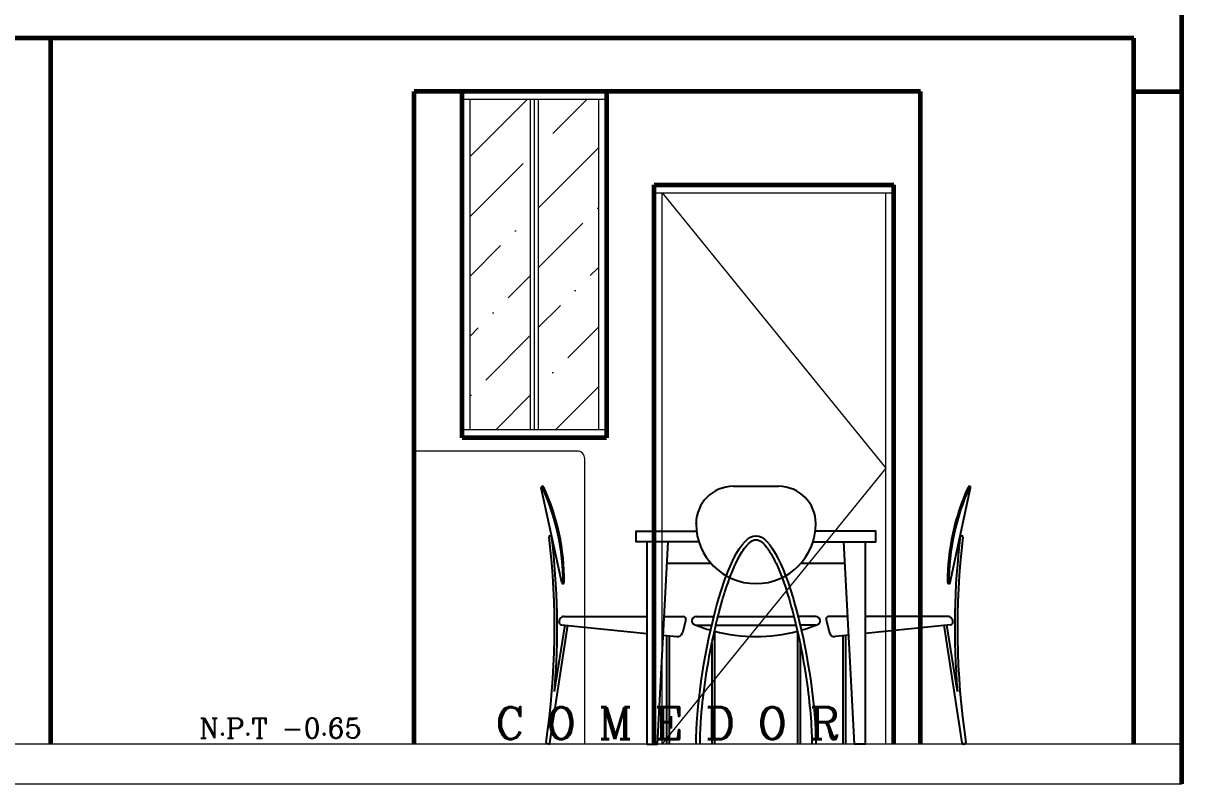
# Model space of a CAD drawing. Extents: x -111 to 1137, y -130 to 54.
# Drawn here: x 661.975 to 666.33, y 29.272 to 32.129 of the extents above; entities that cross this region are included whole.
import ezdxf

# ---------------------------------------------------------------- set-up
doc = ezdxf.new("R2010")
doc.units = 0
doc.layers.get('0').update_dxf_attribs({"lineweight": 0})
doc.layers.add('FURNITUR', color=6, linetype='Continuous')
doc.layers.add('TEXTO', color=164, linetype='Continuous')
for name, color, linetype, lineweight in [('MUEBLES', 1, 'Continuous', 9), ('muros', 5, 'Continuous', 60), ('PUERTAS', 1, 'Continuous', 9), ('VENTANAS', 4, 'Continuous', 9)]:
    doc.layers.add(name, color=color, linetype=linetype, lineweight=lineweight)
doc.styles.add('COMPLEX', font='complex.shx', dxfattribs={"height": 0.25})

# ---------------------------------------------------------------- blocks, each defined once
blk = doc.blocks.new('A$C15602CD9')
at = {"layer": 'FURNITUR'}
for p, q in [((0.0767, 0.6074), (0, 0.9631)), ((0.7218, 0.9689), (0.8918, 0.9689)), ((1.5368, 0.6074), (1.6135, 0.9631)), ((0.5818, 0.8285), (0.5818, 0.8289)), ((1.0318, 0.8285), (1.0318, 0.8289)), ((0.0333, 0.7833), (0.0385, 0.7845)), ((1.5802, 0.7833), (1.575, 0.7845)), ((0.0866, 0.48), (0.3968, 0.48)), ((0.462, 0.48), (0.5336, 0.48)), ((0.5818, 0.48), (0.6485, 0.48)), ((0.664, 0.48), (0.9495, 0.48)), ((1.0318, 0.48), (0.965, 0.48)), ((1.1515, 0.48), (1.0799, 0.48)), ((1.5269, 0.48), (1.2168, 0.48)), ((0.0322, 0.0053), (0.0997, 0.4471)), ((0.0497, 0.1978), (0.0898, 0.4487)), ((0.0756, 0.4491), (0.3968, 0.4159)), ((0.5432, 0.4674), (0.5302, 0.4191)), ((0.5818, 0.4476), (0.6406, 0.4476)), ((0.6561, 0.4476), (0.9574, 0.4476)), ((1.0318, 0.4476), (0.9729, 0.4476)), ((1.0703, 0.4674), (1.0833, 0.4191)), ((1.5379, 0.4491), (1.2168, 0.4159)), ((1.5813, 0.0053), (1.5138, 0.4471)), ((1.5638, 0.1978), (1.5237, 0.4487)), ((0.4583, 0.4096), (0.5089, 0.4044)), ((0.4701, 0.4084), (0.4701, 0)), ((0.4801, 0.4073), (0.4801, 0)), ((0.6508, 0.4248), (0.6508, 0)), ((0.9627, 0.4248), (0.9627, 0)), ((1.1552, 0.4096), (1.1046, 0.4044)), ((1.1334, 0.4073), (1.1334, 0)), ((1.1434, 0.4084), (1.1434, 0)), ((0.6408, 0.3782), (0.6408, 0)), ((0.9727, 0.3782), (0.9727, 0)), ((0.0267, 0.0011), (0.0223, 0.0016)), ((1.5868, 0.0011), (1.5912, 0.0016))]:
    blk.add_line(p, q, dxfattribs=at)
for points in [[(0.5924, 0.76), (0.3568, 0.76), (0.3568, 0.8), (0.5836, 0.8)], [(1.0211, 0.76), (1.2568, 0.76), (1.2568, 0.8), (1.0299, 0.8)], [(0.3968, 0.76), (0.3968, 0), (0.4368, 0), (0.4768, 0.76)], [(1.2168, 0.76), (1.2168, 0), (1.1768, 0), (1.1368, 0.76)], [(0.4725, 0.68), (0.6377, 0.68)], [(0.9758, 0.68), (1.141, 0.68)]]:
    blk.add_lwpolyline(points, dxfattribs=at)
for centre, radius, start, end in [((0.0049, 0.9642), 0.005, 24.3832, 192.1765), ((-0.7887, 0.6054), 0.8709, 359.8781, 24.6556), ((-0.7788, 0.609), 0.8654, 359.9699, 24.3832), ((0.7218, 0.8289), 0.14, 90, 180), ((0.8918, 0.8289), 0.14, 0, 90), ((2.3923, 0.609), 0.8654, 155.6168, 180.0301), ((2.4022, 0.6054), 0.8709, 155.3444, 180.1219), ((1.6086, 0.9642), 0.005, 347.8235, 155.6168), ((0.8068, 0.8285), 0.225, 180, 359.9972), ((-2.84, 0.4348), 2.8897, 351.4894, 6.8175), ((0.0343, 0.7785), 0.005, 102.1765, 186.855), ((-2.8029, 0.4374), 2.8626, 355.1996, 6.9465), ((4.4164, 0.4374), 2.8626, 173.0535, 184.8004), ((4.4535, 0.4348), 2.8897, 173.1825, 188.5106), ((1.5792, 0.7785), 0.005, 353.145, 77.8235), ((0.0816, 0.6085), 0.005, 192.1765, 359.9699), ((1.5319, 0.6085), 0.005, 180.0301, 347.8235), ((0.0866, 0.46), 0.02, 90, 189.5383), ((0.5336, 0.47), 0.01, 344.9267, 90), ((0.5818, 0.4638), 0.0162, 90, 270), ((1.0318, 0.4638), 0.0162, 270, 90), ((1.0799, 0.47), 0.01, 90, 195.0733), ((1.5269, 0.46), 0.02, 350.4617, 90), ((0.0766, 0.459), 0.01, 180, 264.1081), ((0.8068, 1.0111), 0.6068, 248.2345, 253.6855), ((0.8068, 1.0111), 0.6068, 286.3145, 291.7655), ((1.5369, 0.459), 0.01, 275.8919, 0), ((0.5109, 0.4243), 0.02, 264.1081, 344.9267), ((0.8068, 1.0111), 0.6068, 255.1037, 284.8963), ((1.1026, 0.4243), 0.02, 195.0733, 275.8919), ((0.0229, 0.0066), 0.005, 173.2522, 263.1519), ((0.0273, 0.0061), 0.005, 263.1519, 350.9085), ((1.5862, 0.0061), 0.005, 189.0915, 276.8481), ((1.5906, 0.0066), 0.005, 276.8481, 6.7478)]:
    blk.add_arc(centre, radius, start, end, dxfattribs=at)
at = {"layer": 'FURNITUR', "start_tangent": (0, 1), "end_tangent": (0, -1)}
blk.add_spline([(0.5818, 0), (0.8068, 0.7836), (1.0318, 0)], degree=3, dxfattribs=at)
at = {"layer": 'FURNITUR'}
blk.add_open_spline([(0.5968, 0), (0.5968, 0.0182), (0.5973, 0.0376), (0.5993, 0.0783), (0.6007, 0.0995), (0.6069, 0.1691), (0.6133, 0.2199), (0.6296, 0.3228), (0.6395, 0.3748), (0.6597, 0.4644), (0.6695, 0.5026), (0.6879, 0.5658), (0.6964, 0.5918), (0.712, 0.6349), (0.7191, 0.6528), (0.7322, 0.6822), (0.7382, 0.6943), (0.7491, 0.7142), (0.754, 0.7223), (0.7638, 0.7368), (0.7687, 0.7431), (0.7767, 0.752), (0.7799, 0.7551), (0.786, 0.7603), (0.789, 0.7624), (0.7938, 0.7652), (0.7958, 0.7661), (0.7995, 0.7675), (0.8012, 0.768), (0.8039, 0.7684), (0.8049, 0.7685), (0.8066, 0.7686), (0.8074, 0.7686), (0.8091, 0.7685), (0.8099, 0.7684), (0.8123, 0.768), (0.8139, 0.7675), (0.8174, 0.7663), (0.8192, 0.7654), (0.823, 0.7633), (0.825, 0.762), (0.829, 0.759), (0.8311, 0.7572), (0.8368, 0.752), (0.8404, 0.7482), (0.8477, 0.7393), (0.8514, 0.7343), (0.8589, 0.7232), (0.8626, 0.7172), (0.8734, 0.6983), (0.8804, 0.6842), (0.8942, 0.6533), (0.9009, 0.6364), (0.9142, 0.6001), (0.9206, 0.5809), (0.9386, 0.5228), (0.9495, 0.4818), (0.9694, 0.3965), (0.9783, 0.3522), (0.9937, 0.2636), (1.0002, 0.2193), (1.0101, 0.1338), (1.0136, 0.0927), (1.0163, 0.0356), (1.0168, 0.0173), (1.0168, 0)], degree=3, knots=[0, 0, 0, 0, 55.579403, 55.579403, 111.158807, 111.158807, 232.572328, 232.572328, 353.985849, 353.985849, 449.615005, 449.615005, 523.013642, 523.013642, 581.547826, 581.547826, 628.945282, 628.945282, 668.127833, 668.127833, 707.310383, 707.310383, 734.08767, 734.08767, 760.864956, 760.864956, 780.427393, 780.427393, 799.989829, 799.989829, 811.599478, 811.599478, 821.299161, 821.299161, 830.998844, 830.998844, 849.330367, 849.330367, 867.66189, 867.66189, 885.993412, 885.993412, 904.324935, 904.324935, 934.069094, 934.069094, 963.813253, 963.813253, 993.557412, 993.557412, 1049.281391, 1049.281391, 1105.005369, 1105.005369, 1160.729347, 1160.729347, 1265.006165, 1265.006165, 1369.282984, 1369.282984, 1473.559802, 1473.559802, 1577.836621, 1577.836621, 1630.520409, 1630.520409, 1630.520409, 1630.520409], dxfattribs=at)

msp = doc.modelspace()

# ---------------------------------------------------------------- hatches: boundary and pattern name
at = {"layer": 'VENTANAS'}
h = msp.add_hatch(dxfattribs=at)
h.set_pattern_fill('ANSI36', color=256, scale=0.05, style=0)
h.set_pattern_definition([(45, (757.30452, 83.74377), (0.0841899, 0.3086963), [0.396875, -0.079375, 0, -0.079375])])
h.paths.add_polyline_path([(663.881, 31.8423), (663.6547, 31.8423), (663.6547, 30.6023), (663.881, 30.6023)])
h.paths.add_polyline_path([(664.1372, 31.8423), (663.911, 31.8423), (663.911, 30.6023), (664.1372, 30.6023)])

# ---------------------------------------------------------------- linework, layer by layer
for p, q in [((664.1672, 31.8723), (663.6247, 31.8723)), ((664.3472, 31.8723), (665.2472, 31.8723)), ((658.4297, 29.4223), (666.3297, 29.4223)), ((658.4297, 29.2723), (666.3297, 29.2723))]:
    msp.add_line(p, q)
at = {"layer": 'MUEBLES'}
for p, q in [((664.0568, 30.5223, 124.79), (663.4447, 30.5223, 124.79)), ((664.0859, 29.4223, 124.79), (664.0859, 30.4933, 124.79))]:
    msp.add_line(p, q, dxfattribs=at)
msp.add_arc((664.0568, 30.4933, 124.79), 0.029, 0, 90, dxfattribs=at)
at = {"layer": 'muros'}
for p, q in [((666.3297, 29.2723), (666.3297, 32.2223)), ((666.1497, 32.0723), (661.0297, 32.0723)), ((662.0797, 29.4223), (662.0797, 32.0723)), ((666.1497, 29.4223), (666.1497, 32.0723)), ((663.4447, 29.4223), (663.4447, 31.8723)), ((665.3482, 31.8723), (663.4447, 31.8723)), ((663.6247, 30.5723), (663.6247, 31.8723)), ((664.1672, 31.8723), (664.1672, 30.5723)), ((665.3482, 29.4223), (665.3482, 31.8723)), ((666.1497, 31.8723), (666.3297, 31.8723)), ((664.3472, 29.4223), (664.3472, 31.5223)), ((664.3472, 31.5223), (665.2472, 31.5223)), ((665.2472, 29.4223), (665.2472, 31.5223)), ((664.1672, 30.5723), (663.6247, 30.5723))]:
    msp.add_line(p, q, dxfattribs=at)
at = {"layer": 'PUERTAS'}
for p, q in [((664.3472, 31.4923), (665.2472, 31.4923)), ((664.3772, 29.4223), (664.3772, 31.4923)), ((664.3772, 31.4923), (665.2172, 30.4573)), ((665.2172, 29.4223), (665.2172, 31.4923)), ((665.2172, 30.4573), (664.3772, 29.4223))]:
    msp.add_line(p, q, dxfattribs=at)
at = {"layer": 'VENTANAS'}
for p, q in [((664.1672, 31.8423), (663.6247, 31.8423)), ((663.6547, 30.6023), (663.6547, 31.8423)), ((663.881, 31.8423), (663.881, 30.6023)), ((663.896, 31.8423), (663.896, 30.6023)), ((663.911, 31.8423), (663.911, 30.6023)), ((664.1372, 31.8423), (664.1372, 30.6023)), ((664.1672, 30.6023), (663.6247, 30.6023))]:
    msp.add_line(p, q, dxfattribs=at)

# ---------------------------------------------------------------- block references
at = {"layer": 'FURNITUR'}
msp.add_blockref('A$C15602CD9', (663.9225, 29.4207), dxfattribs=at)

# ---------------------------------------------------------------- texts
at = {"layer": 'TEXTO', "color": 6, "linetype": 'Continuous', "lineweight": 20, "ltscale": 0.3, "style": 'COMPLEX'}
for s, height, p in [('C O M E D O R', 0.120181, (663.7505, 29.4406)), ('N.P.T -0.65', 0.074975, (662.6372, 29.4443))]:
    msp.add_text(s, height=height, dxfattribs=at).set_placement(p)

doc.saveas('drawing.dxf')
